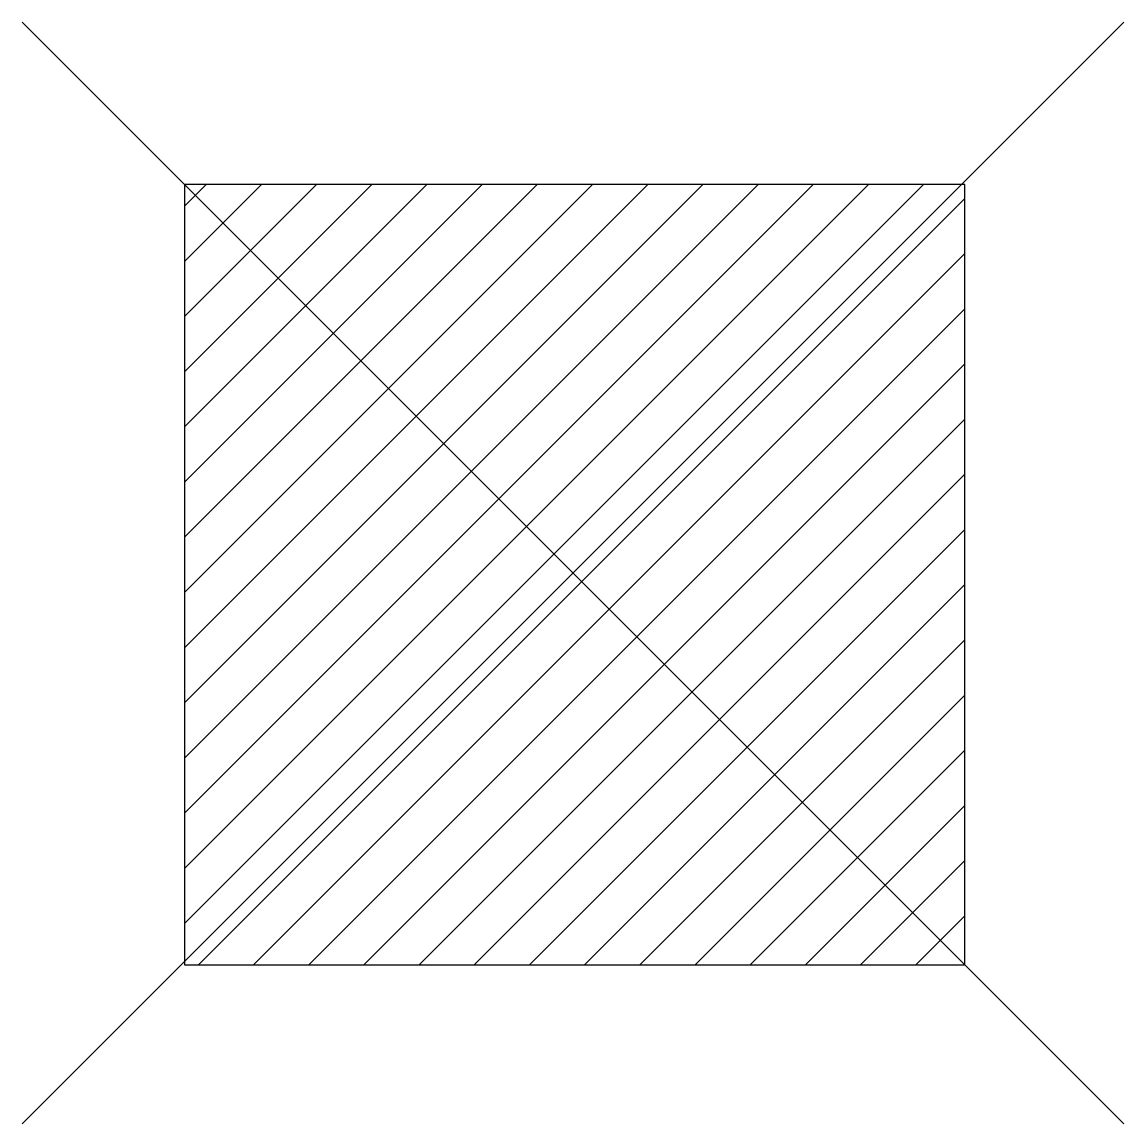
# Model space of a CAD drawing. Header units: metres. Extents: x 17.51 to 21.04, y 15.09 to 18.62.
import ezdxf

# ---------------------------------------------------------------- set-up
doc = ezdxf.new("R2010")
doc.units = ezdxf.units.M

msp = doc.modelspace()

# ---------------------------------------------------------------- hatches: boundary and pattern name
h = msp.add_hatch()
h.set_pattern_fill('SOLID')
h.paths.add_polyline_path([(20.53, 18.1), (18.03, 18.1), (19.28, 16.85)])
h.paths.add_polyline_path([(20.53, 18.1), (19.28, 16.85), (20.53, 15.6)])
h.paths.add_polyline_path([(19.28, 16.85), (18.03, 15.6), (20.53, 15.6)])
h.paths.add_polyline_path([(19.28, 16.85), (18.03, 18.1), (18.03, 15.6)])

# ---------------------------------------------------------------- linework, layer by layer
for p, q in [((17.51, 15.09), (21.04, 18.62)), ((21.04, 15.09), (17.51, 18.62))]:
    msp.add_line(p, q)
msp.add_lwpolyline([(18.03, 15.6), (20.53, 15.6), (20.53, 18.1), (18.03, 18.1)], close=True)

doc.saveas('drawing.dxf')
